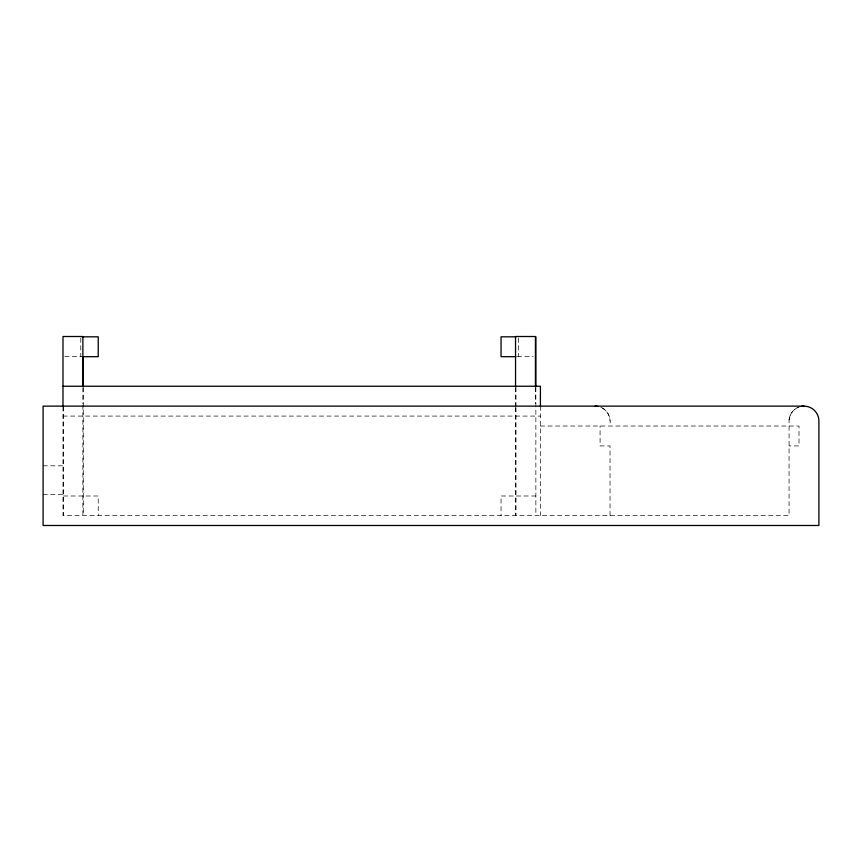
<?xml version="1.0" encoding="UTF-8"?>
<svg xmlns="http://www.w3.org/2000/svg" width="862" height="862" viewBox="0 0 862 862"><rect width="100%" height="100%" fill="white"/><g stroke="black" fill="none" stroke-linecap="round" stroke-linejoin="round"><path stroke-width="0.65" stroke-dasharray="4.31 3.23" d="M798.277 407.273C792.824 409.536 789.042 415.15 789.064 421.055L789.064 515.541L62.991 515.541L62.991 406.131M789.129 419.589L789.57 417.197L789.064 421.055A14.923 14.923 0 0 1 800.119 406.638M64.747 356.685L83.28 356.685M517.329 356.685L533.212 356.685M62.991 416.077L540.409 416.077M540.409 426.022L799.009 426.022L799.009 445.923L789.064 445.923M43.1 465.814L62.991 465.814M43.1 494.659L62.991 494.659M63.422 495.995L98.236 495.995L98.236 515.551M535.862 495.995L501.048 495.995L501.048 515.551M600.825 407.273C608.238 410.15 611.072 418.652 610.027 426.022M610.027 515.541L610.027 445.923L600.081 445.923L600.081 426.022M540.409 406.131L540.409 515.541M535.862 387.491L535.862 515.551M535.431 387.394L535.431 403.459M518.493 338.141L518.493 356.685M516.004 387.491L516.004 406.25M516.004 407.586L516.004 515.551M515.541 387.394L515.541 406.508M515.541 407.467L515.541 515.541M83.28 387.491L83.28 515.551M82.881 387.663L82.881 403.815M82.881 405.162L82.881 515.541M80.791 338.141L80.791 356.685M63.422 406.692L63.422 515.551M602.57 408.135A14.923 14.923 0 0 1 610.027 421.055"/><path stroke-width="1.29" d="M82.138 336.816L98.236 336.816L98.236 356.685L83.28 356.685L83.28 386.154M516.004 336.816L501.048 336.816L501.048 356.685L516.004 356.685M62.991 386.241L540.409 386.241L540.409 406.131M803.977 406.131L43.1 406.131L43.1 525.486L818.9 525.486L818.9 421.055A14.923 14.923 0 0 0 801.391 406.358M535.862 336.816L535.862 386.532M535.431 386.047L535.431 336.514L515.541 336.514L515.541 386.316M82.881 386.316L82.881 336.514L62.991 336.514L62.991 406.131M595.114 406.131A14.923 14.923 0 0 1 597.711 406.358"/></g></svg>
